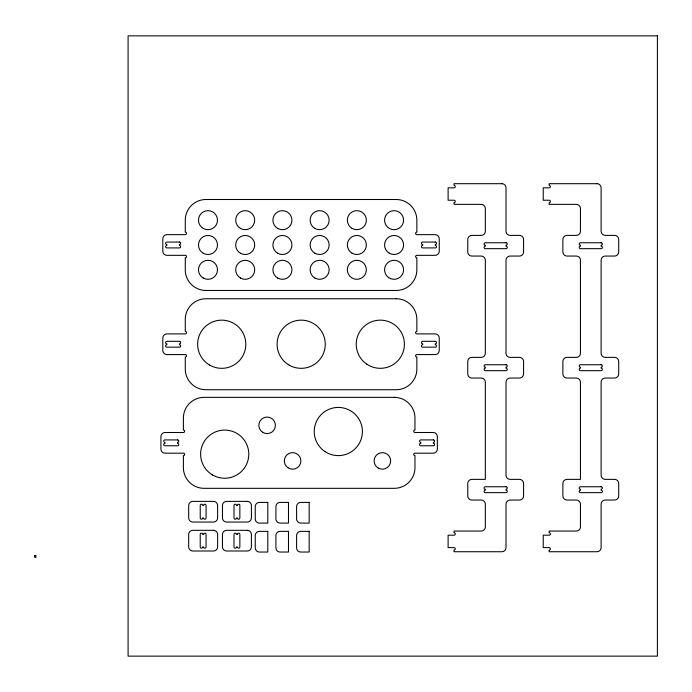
<?xml version="1.0" encoding="UTF-8"?>
<svg xmlns="http://www.w3.org/2000/svg" width="692" height="692" viewBox="0 0 692 692"><rect width="100%" height="100%" fill="white"/><g stroke="black" fill="none" stroke-linecap="round" stroke-linejoin="round"><path stroke-width="1.04" d="M34.6 555.728L34.687 557.259L35.854 557.415L35.854 555.347L34.6 555.728M657.4 35.854L128.089 35.854L128.089 656.146L657.4 656.146L657.4 35.854M501.873 183.691L454.03 183.691L454.03 185.344A1.237 1.237 0 0 1 455.267 186.589A1.237 1.237 0 0 1 454.03 187.826L448.113 187.826L448.113 200.23L454.03 200.23A1.237 1.237 0 0 1 455.267 201.476A1.237 1.237 0 0 1 454.03 202.713L454.03 204.365L481.199 204.365A4.135 4.135 0 0 1 485.334 208.5L485.334 231.249A4.135 4.135 0 0 1 481.199 235.384L471.892 235.384A4.135 4.135 0 0 0 467.757 239.518L467.757 251.923A4.135 4.135 0 0 0 471.892 256.057L481.199 256.057A4.135 4.135 0 0 1 485.334 260.192L485.334 353.24A4.135 4.135 0 0 1 481.199 357.375L471.892 357.375A4.135 4.135 0 0 0 467.757 361.509L467.757 373.914A4.135 4.135 0 0 0 471.892 378.048L481.199 378.048A4.135 4.135 0 0 1 485.334 382.183L485.334 479.366L471.892 479.366A4.135 4.135 0 0 0 467.757 483.5L467.757 495.904A4.135 4.135 0 0 0 471.892 500.039L481.199 500.039A4.135 4.135 0 0 1 485.334 504.174L485.334 526.923A4.135 4.135 0 0 1 481.199 531.058L454.03 531.058L454.03 532.71A1.237 1.237 0 0 1 455.275 533.947A1.237 1.237 0 0 1 454.03 535.193L448.113 535.193L448.113 547.597L454.03 547.597A1.237 1.237 0 0 1 455.267 548.834A1.237 1.237 0 0 1 454.03 550.079L454.03 551.732L501.873 551.732A4.135 4.135 0 0 0 506.008 547.597L506.008 504.174A4.135 4.135 0 0 1 510.142 500.039L519.45 500.039A4.135 4.135 0 0 0 523.584 495.904L523.584 483.5A4.135 4.135 0 0 0 519.45 479.366L510.142 479.366A4.135 4.135 0 0 1 506.008 475.231L506.008 382.183A4.135 4.135 0 0 1 510.142 378.048L519.45 378.048A4.135 4.135 0 0 0 523.584 373.914L523.584 361.509A4.135 4.135 0 0 0 519.45 357.375L510.142 357.375A4.135 4.135 0 0 1 506.008 353.24L506.008 260.192A4.135 4.135 0 0 1 510.142 256.057L519.45 256.057A4.135 4.135 0 0 0 523.584 251.923L523.584 239.518A4.135 4.135 0 0 0 519.45 235.384L510.142 235.384A4.135 4.135 0 0 1 506.008 231.249L506.008 187.826A4.135 4.135 0 0 0 501.873 183.691M596.988 183.691L549.145 183.691L549.145 185.344A1.237 1.237 0 0 1 550.382 186.589A1.237 1.237 0 0 1 549.145 187.826L543.229 187.826L543.229 200.23L549.145 200.23A1.237 1.237 0 0 1 550.382 201.476A1.237 1.237 0 0 1 549.145 202.713L549.145 204.365L576.306 204.365A4.135 4.135 0 0 1 580.441 208.5L580.441 231.249A4.135 4.135 0 0 1 576.306 235.384L567.008 235.384A4.135 4.135 0 0 0 562.873 239.518L562.873 251.923A4.135 4.135 0 0 0 567.008 256.057L576.306 256.057A4.135 4.135 0 0 1 580.441 260.192L580.441 353.24A4.135 4.135 0 0 1 576.306 357.375L567.008 357.375A4.135 4.135 0 0 0 562.873 361.509L562.873 373.914A4.135 4.135 0 0 0 567.008 378.048L576.306 378.048A4.135 4.135 0 0 1 580.441 382.183L580.441 479.366L567.008 479.366A4.135 4.135 0 0 0 562.873 483.5L562.873 495.904A4.135 4.135 0 0 0 567.008 500.039L576.306 500.039A4.135 4.135 0 0 1 580.441 504.174L580.441 526.923A4.135 4.135 0 0 1 576.306 531.058L549.145 531.058L549.145 532.71A1.237 1.237 0 0 1 550.391 533.947A1.237 1.237 0 0 1 549.145 535.193L543.229 535.193L543.229 547.597L549.145 547.597A1.237 1.237 0 0 1 550.382 548.834A1.237 1.237 0 0 1 549.145 550.079L549.145 551.732L596.988 551.732A4.135 4.135 0 0 0 601.123 547.597L601.123 504.174A4.135 4.135 0 0 1 605.258 500.039L614.565 500.039A4.135 4.135 0 0 0 618.7 495.904L618.7 483.5A4.135 4.135 0 0 0 614.565 479.366L605.258 479.366A4.135 4.135 0 0 1 601.123 475.231L601.123 382.183A4.135 4.135 0 0 1 605.258 378.048L614.565 378.048A4.135 4.135 0 0 0 618.7 373.914L618.7 361.509A4.135 4.135 0 0 0 614.565 357.375L605.258 357.375A4.135 4.135 0 0 1 601.123 353.24L601.123 260.192A4.135 4.135 0 0 1 605.258 256.057L614.565 256.057A4.135 4.135 0 0 0 618.7 251.923L618.7 239.518A4.135 4.135 0 0 0 614.565 235.384L605.258 235.384A4.135 4.135 0 0 1 601.123 231.249L601.123 187.826A4.135 4.135 0 0 0 596.988 183.691M396.17 199.504L205.948 199.504A20.673 20.673 0 0 0 185.274 220.177L185.274 232.166A1.237 1.237 0 0 1 186.511 233.412A1.237 1.237 0 0 1 185.274 234.649L166.945 234.649A4.135 4.135 0 0 0 162.81 238.783L162.81 251.196A4.135 4.135 0 0 0 166.945 255.331L185.274 255.331A1.237 1.237 0 0 1 186.511 256.568A1.237 1.237 0 0 1 185.274 257.805L185.274 269.802A20.673 20.673 0 0 0 205.948 290.476L396.17 290.476A20.673 20.673 0 0 0 416.852 269.802L416.852 257.805A1.237 1.237 0 0 1 415.607 256.568A1.237 1.237 0 0 1 416.852 255.331L435.112 255.331A4.135 4.135 0 0 0 439.247 251.196L439.247 238.783A4.135 4.135 0 0 0 435.112 234.649L416.852 234.649A1.237 1.237 0 0 1 415.607 233.412A1.237 1.237 0 0 1 416.852 232.166L416.852 220.177A20.673 20.673 0 0 0 396.17 199.504M179.418 242.062L166.867 242.062A1.237 1.237 0 0 0 165.622 243.307A1.237 1.237 0 0 0 166.867 244.544L166.867 245.435A1.237 1.237 0 0 0 165.622 246.672A1.237 1.237 0 0 0 166.867 247.918L179.418 247.918A1.237 1.237 0 0 0 180.664 246.672A1.237 1.237 0 0 0 179.418 245.435L179.418 244.544A1.237 1.237 0 0 0 180.664 243.307A1.237 1.237 0 0 0 179.418 242.062M435.259 242.062L422.7 242.062A1.237 1.237 0 0 0 421.463 243.307A1.237 1.237 0 0 0 422.7 244.544L422.7 245.435A1.237 1.237 0 0 0 421.463 246.672A1.237 1.237 0 0 0 422.7 247.918L435.259 247.918A1.237 1.237 0 0 0 436.496 246.672A1.237 1.237 0 0 0 435.259 245.435L435.259 244.544A1.237 1.237 0 0 0 436.496 243.307A1.237 1.237 0 0 0 435.259 242.062M506.008 242.762L485.334 242.762A1.237 1.237 0 0 0 484.097 244.008A1.237 1.237 0 0 0 485.334 245.245L485.334 246.196A1.237 1.237 0 0 0 484.097 247.433A1.237 1.237 0 0 0 485.334 248.679L506.008 248.679A1.237 1.237 0 0 0 507.253 247.433A1.237 1.237 0 0 0 506.008 246.196L506.008 245.245A1.237 1.237 0 0 0 507.253 244.008A1.237 1.237 0 0 0 506.008 242.762M601.123 242.762L580.441 242.762A1.237 1.237 0 0 0 579.204 244.008A1.237 1.237 0 0 0 580.441 245.245L580.441 246.196A1.237 1.237 0 0 0 579.204 247.433A1.237 1.237 0 0 0 580.441 248.679L601.123 248.679A1.237 1.237 0 0 0 602.36 247.433A1.237 1.237 0 0 0 601.123 246.196L601.123 245.245A1.237 1.237 0 0 0 602.36 244.008A1.237 1.237 0 0 0 601.123 242.762M396.17 298.745L205.948 298.745A20.673 20.673 0 0 0 185.274 319.427L185.274 331.416A1.237 1.237 0 0 1 186.511 332.653A1.237 1.237 0 0 1 185.274 333.899L166.945 333.899A4.135 4.135 0 0 0 162.81 338.033L162.81 350.437A4.135 4.135 0 0 0 166.945 354.572L185.274 354.572A1.237 1.237 0 0 1 186.511 355.818A1.237 1.237 0 0 1 185.274 357.055L185.274 369.044A20.673 20.673 0 0 0 205.948 389.726L396.17 389.726A20.673 20.673 0 0 0 416.852 369.044L416.852 357.055A1.237 1.237 0 0 1 415.607 355.818A1.237 1.237 0 0 1 416.852 354.572L435.112 354.572A4.135 4.135 0 0 0 439.247 350.437L439.247 338.033A4.135 4.135 0 0 0 435.112 333.899L416.852 333.899A1.237 1.237 0 0 1 415.607 332.653A1.237 1.237 0 0 1 416.852 331.416L416.852 319.427A20.673 20.673 0 0 0 396.17 298.745M179.418 341.312L166.867 341.312A1.237 1.237 0 0 0 165.622 342.549A1.237 1.237 0 0 0 166.867 343.794L166.867 344.677A1.237 1.237 0 0 0 165.622 345.922A1.237 1.237 0 0 0 166.867 347.159L179.418 347.159A1.237 1.237 0 0 0 180.664 345.922A1.237 1.237 0 0 0 179.418 344.677L179.418 343.794A1.237 1.237 0 0 0 180.664 342.549A1.237 1.237 0 0 0 179.418 341.312M435.259 341.312L422.7 341.312A1.237 1.237 0 0 0 421.463 342.549A1.237 1.237 0 0 0 422.7 343.794L422.7 344.677A1.237 1.237 0 0 0 421.463 345.922A1.237 1.237 0 0 0 422.7 347.159L435.259 347.159A1.237 1.237 0 0 0 436.496 345.922A1.237 1.237 0 0 0 435.259 344.677L435.259 343.794A1.237 1.237 0 0 0 436.496 342.549A1.237 1.237 0 0 0 435.259 341.312M506.008 364.753L485.334 364.753A1.237 1.237 0 0 0 484.097 365.999A1.237 1.237 0 0 0 485.334 367.236L485.334 368.187A1.237 1.237 0 0 0 484.097 369.424A1.237 1.237 0 0 0 485.334 370.67L506.008 370.67A1.237 1.237 0 0 0 507.253 369.424A1.237 1.237 0 0 0 506.008 368.187L506.008 367.236A1.237 1.237 0 0 0 507.253 365.999A1.237 1.237 0 0 0 506.008 364.753M601.123 364.753L580.441 364.753A1.237 1.237 0 0 0 579.204 365.999A1.237 1.237 0 0 0 580.441 367.236L580.441 368.187A1.237 1.237 0 0 0 579.204 369.424A1.237 1.237 0 0 0 580.441 370.67L601.123 370.67A1.237 1.237 0 0 0 602.36 369.424A1.237 1.237 0 0 0 601.123 368.187L601.123 367.236A1.237 1.237 0 0 0 602.36 365.999A1.237 1.237 0 0 0 601.123 364.753M394.293 397.355L204.071 397.355A20.673 20.673 0 0 0 183.397 418.029L183.397 430.017A1.237 1.237 0 0 1 184.634 431.263A1.237 1.237 0 0 1 183.397 432.5L165.059 432.5A4.135 4.135 0 0 0 160.925 436.635L160.925 449.047A4.135 4.135 0 0 0 165.059 453.182L183.397 453.182A1.237 1.237 0 0 1 184.634 454.419A1.237 1.237 0 0 1 183.397 455.656L183.397 467.654A20.673 20.673 0 0 0 204.071 488.327L394.293 488.327A20.673 20.673 0 0 0 414.966 467.654L414.966 455.656A1.237 1.237 0 0 1 413.73 454.419A1.237 1.237 0 0 1 414.966 453.182L433.227 453.182A4.135 4.135 0 0 0 437.361 449.047L437.361 436.635A4.135 4.135 0 0 0 433.227 432.5L414.966 432.5A1.237 1.237 0 0 1 413.73 431.263A1.237 1.237 0 0 1 414.966 430.017L414.966 418.029A20.673 20.673 0 0 0 394.293 397.355M177.541 439.913L164.99 439.913A1.237 1.237 0 0 0 163.745 441.159A1.237 1.237 0 0 0 164.99 442.396L164.99 443.287A1.237 1.237 0 0 0 163.745 444.523A1.237 1.237 0 0 0 164.99 445.769L177.541 445.769A1.237 1.237 0 0 0 178.787 444.523A1.237 1.237 0 0 0 177.541 443.287L177.541 442.396A1.237 1.237 0 0 0 178.787 441.159A1.237 1.237 0 0 0 177.541 439.913M433.382 439.913L420.822 439.913A1.237 1.237 0 0 0 419.586 441.159A1.237 1.237 0 0 0 420.822 442.396L420.822 443.287A1.237 1.237 0 0 0 419.586 444.523A1.237 1.237 0 0 0 420.822 445.769L433.382 445.769A1.237 1.237 0 0 0 434.619 444.523A1.237 1.237 0 0 0 433.382 443.287L433.382 442.396A1.237 1.237 0 0 0 434.619 441.159A1.237 1.237 0 0 0 433.382 439.913M506.008 486.744L485.334 486.744A1.237 1.237 0 0 0 484.097 487.99A1.237 1.237 0 0 0 485.334 489.227L485.334 490.178A1.237 1.237 0 0 0 484.097 491.415A1.237 1.237 0 0 0 485.334 492.661L506.008 492.661A1.237 1.237 0 0 0 507.253 491.415A1.237 1.237 0 0 0 506.008 490.178L506.008 489.227A1.237 1.237 0 0 0 507.253 487.99A1.237 1.237 0 0 0 506.008 486.744M601.123 486.744L580.441 486.744A1.237 1.237 0 0 0 579.204 487.99A1.237 1.237 0 0 0 580.441 489.227L580.441 490.178A1.237 1.237 0 0 0 579.204 491.415A1.237 1.237 0 0 0 580.441 492.661L601.123 492.661A1.237 1.237 0 0 0 602.36 491.415A1.237 1.237 0 0 0 601.123 490.178L601.123 489.227A1.237 1.237 0 0 0 602.36 487.99A1.237 1.237 0 0 0 601.123 486.744M213.491 501.38L192.817 501.38A4.135 4.135 0 0 0 188.682 505.515L188.682 517.919A4.135 4.135 0 0 0 192.817 522.053L213.491 522.053A4.135 4.135 0 0 0 217.625 517.919L217.625 505.515A4.135 4.135 0 0 0 213.491 501.38M247.269 501.38L226.587 501.38A4.135 4.135 0 0 0 222.452 505.515L222.452 517.919A4.135 4.135 0 0 0 226.587 522.053L247.269 522.053A4.135 4.135 0 0 0 251.404 517.919L251.404 505.515A4.135 4.135 0 0 0 247.269 501.38M267.804 502.409L259.388 502.409A4.135 4.135 0 0 0 255.253 506.544L255.253 518.948A4.135 4.135 0 0 0 259.388 523.083L267.804 523.083L267.804 502.409M288.486 502.409L280.061 502.409A4.135 4.135 0 0 0 275.926 506.544L275.926 518.948A4.135 4.135 0 0 0 280.061 523.083L288.486 523.083L288.486 502.409M309.16 502.409L300.735 502.409A4.135 4.135 0 0 0 296.6 506.544L296.6 518.948A4.135 4.135 0 0 0 300.735 523.083L309.16 523.083L309.16 502.409M203.595 505.437L202.713 505.437A1.237 1.237 0 0 0 201.467 504.191A1.237 1.237 0 0 0 200.23 505.437L200.23 517.988A1.237 1.237 0 0 0 201.467 519.234A1.237 1.237 0 0 0 202.713 517.988L203.595 517.988A1.237 1.237 0 0 0 204.841 519.234A1.237 1.237 0 0 0 206.078 517.988L206.078 505.437A1.237 1.237 0 0 0 204.841 504.191A1.237 1.237 0 0 0 203.595 505.437M237.373 505.437L236.482 505.437A1.237 1.237 0 0 0 235.245 504.191A1.237 1.237 0 0 0 234 505.437L234 517.988A1.237 1.237 0 0 0 235.245 519.234A1.237 1.237 0 0 0 236.482 517.988L237.373 517.988A1.237 1.237 0 0 0 238.61 519.234A1.237 1.237 0 0 0 239.856 517.988L239.856 505.437A1.237 1.237 0 0 0 238.61 504.191A1.237 1.237 0 0 0 237.373 505.437M213.491 530.323L192.817 530.323A4.135 4.135 0 0 0 188.682 534.458L188.682 546.862A4.135 4.135 0 0 0 192.817 550.996L213.491 550.996A4.135 4.135 0 0 0 217.625 546.862L217.625 534.458A4.135 4.135 0 0 0 213.491 530.323M247.269 530.323L226.587 530.323A4.135 4.135 0 0 0 222.452 534.458L222.452 546.862A4.135 4.135 0 0 0 226.587 550.996L247.269 550.996A4.135 4.135 0 0 0 251.404 546.862L251.404 534.458A4.135 4.135 0 0 0 247.269 530.323M267.804 531.352L259.388 531.352A4.135 4.135 0 0 0 255.253 535.487L255.253 547.9A4.135 4.135 0 0 0 259.388 552.034L267.804 552.034L267.804 531.352M288.486 531.352L280.061 531.352A4.135 4.135 0 0 0 275.926 535.487L275.926 547.9A4.135 4.135 0 0 0 280.061 552.034L288.486 552.034L288.486 531.352M309.16 531.352L300.735 531.352A4.135 4.135 0 0 0 296.6 535.487L296.6 547.9A4.135 4.135 0 0 0 300.735 552.034L309.16 552.034L309.16 531.352M203.595 534.38L202.713 534.38A1.237 1.237 0 0 0 201.467 533.143A1.237 1.237 0 0 0 200.23 534.38L200.23 546.939A1.237 1.237 0 0 0 201.467 548.176A1.237 1.237 0 0 0 202.713 546.939L203.595 546.939A1.237 1.237 0 0 0 204.841 548.176A1.237 1.237 0 0 0 206.078 546.939L206.078 534.38A1.237 1.237 0 0 0 204.841 533.143A1.237 1.237 0 0 0 203.595 534.38M237.373 534.38L236.482 534.38A1.237 1.237 0 0 0 235.245 533.143A1.237 1.237 0 0 0 234 534.38L234 546.939A1.237 1.237 0 0 0 235.245 548.176A1.237 1.237 0 0 0 236.482 546.939L237.373 546.939A1.237 1.237 0 0 0 238.61 548.176A1.237 1.237 0 0 0 239.856 546.939L239.856 534.38A1.237 1.237 0 0 0 238.61 533.143A1.237 1.237 0 0 0 237.373 534.38M203.223 278.037A9.515 9.515 0 0 0 217.496 269.802A9.515 9.515 0 0 0 203.223 261.567A9.515 9.515 0 0 0 203.223 278.037M240.444 278.037A9.515 9.515 0 0 0 254.708 269.802A9.515 9.515 0 0 0 240.444 261.567A9.515 9.515 0 0 0 240.444 278.037M277.656 278.037A9.515 9.515 0 0 0 291.929 269.802A9.515 9.515 0 0 0 277.656 261.567A9.515 9.515 0 0 0 277.656 278.037M314.877 278.037A9.515 9.515 0 0 0 329.141 269.802A9.515 9.515 0 0 0 314.877 261.567A9.515 9.515 0 0 0 314.877 278.037M351.519 277.674A9.515 9.515 0 0 0 366.336 270.477A9.515 9.515 0 0 0 352.695 261.247A9.515 9.515 0 0 0 351.519 277.674M203.223 253.229A9.515 9.515 0 0 0 217.496 244.985A9.515 9.515 0 0 0 203.223 236.75A9.515 9.515 0 0 0 203.223 253.229M240.444 253.229A9.515 9.515 0 0 0 254.708 244.985A9.515 9.515 0 0 0 240.444 236.75A9.515 9.515 0 0 0 240.444 253.229M277.656 253.229A9.515 9.515 0 0 0 291.929 244.985A9.515 9.515 0 0 0 277.656 236.75A9.515 9.515 0 0 0 277.656 253.229M314.877 253.229A9.515 9.515 0 0 0 329.141 244.985A9.515 9.515 0 0 0 314.877 236.75A9.515 9.515 0 0 0 314.877 253.229M352.098 253.229A9.515 9.515 0 0 0 366.362 244.985A9.515 9.515 0 0 0 352.098 236.75A9.515 9.515 0 0 0 352.098 253.229M389.311 253.229A9.515 9.515 0 0 0 403.583 244.985A9.515 9.515 0 0 0 389.311 236.75A9.515 9.515 0 0 0 389.311 253.229M389.311 228.412A9.515 9.515 0 0 0 403.583 220.177A9.515 9.515 0 0 0 389.311 211.942A9.515 9.515 0 0 0 389.311 228.412M352.098 228.412A9.515 9.515 0 0 0 366.362 220.177A9.515 9.515 0 0 0 352.098 211.942A9.515 9.515 0 0 0 352.098 228.412M314.877 228.412A9.515 9.515 0 0 0 329.141 220.177A9.515 9.515 0 0 0 314.877 211.942A9.515 9.515 0 0 0 314.877 228.412M277.656 228.412A9.515 9.515 0 0 0 291.929 220.177A9.515 9.515 0 0 0 277.656 211.942A9.515 9.515 0 0 0 277.656 228.412M240.444 228.412A9.515 9.515 0 0 0 254.708 220.177A9.515 9.515 0 0 0 240.444 211.942A9.515 9.515 0 0 0 240.444 228.412M203.223 228.412A9.515 9.515 0 0 0 217.496 220.177A9.515 9.515 0 0 0 203.223 211.942A9.515 9.515 0 0 0 203.223 228.412M388.74 277.674A9.515 9.515 0 0 0 403.557 270.477A9.515 9.515 0 0 0 389.916 261.247A9.515 9.515 0 0 0 388.74 277.674M289.135 365.099A24.09 24.09 0 0 0 325.266 344.235A24.09 24.09 0 0 0 289.135 323.372A24.09 24.09 0 0 0 289.135 365.099M209.685 365.099A24.09 24.09 0 0 0 245.816 344.235A24.09 24.09 0 0 0 209.685 323.372A24.09 24.09 0 0 0 209.685 365.099M366.821 364.182A24.09 24.09 0 0 0 404.344 345.957A24.09 24.09 0 0 0 369.796 322.567A24.09 24.09 0 0 0 366.821 364.182M212.652 475.023A24.09 24.09 0 0 0 248.783 454.16A24.09 24.09 0 0 0 212.652 433.304A24.09 24.09 0 0 0 212.652 475.023M324.816 451.469A24.09 24.09 0 0 0 362.349 433.235A24.09 24.09 0 0 0 327.792 409.854A24.09 24.09 0 0 0 324.816 451.469M378.247 468.069A8.269 8.269 0 0 0 390.66 460.907A8.269 8.269 0 0 0 378.247 453.744A8.269 8.269 0 0 0 378.247 468.069M287.967 467.757A8.269 8.269 0 0 0 300.856 461.495A8.269 8.269 0 0 0 288.988 453.468A8.269 8.269 0 0 0 287.967 467.757M262.484 432.18A8.269 8.269 0 0 0 275.364 425.926A8.269 8.269 0 0 0 263.505 417.89A8.269 8.269 0 0 0 262.484 432.18"/></g></svg>
